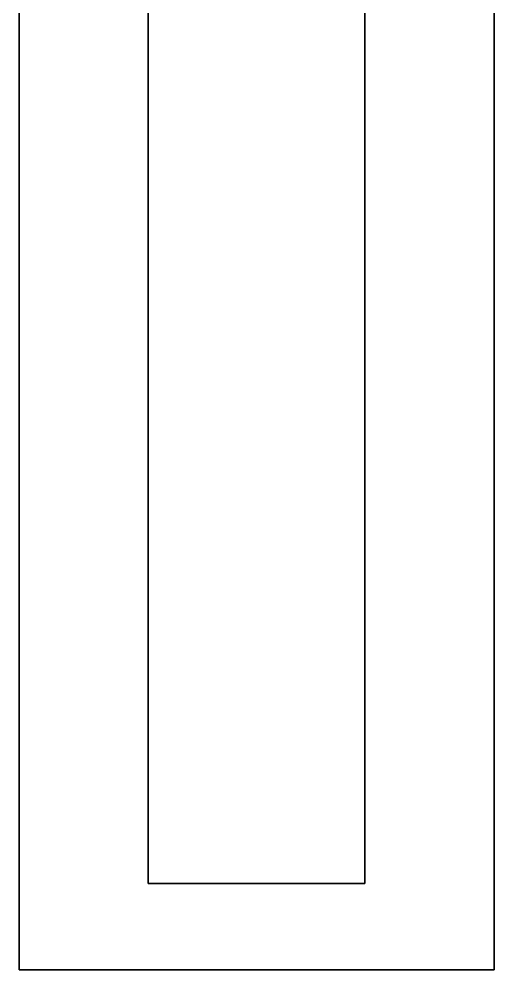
# Model space of a CAD drawing. Header units: metres. Extents: x 0 to 978, y 848 to 2000.
# Drawn here: x 0 to 288, y 848 to 1424 of the extents above; entities that cross this region are included whole.
import ezdxf

# ---------------------------------------------------------------- set-up
doc = ezdxf.new("R2010")
doc.units = ezdxf.units.M

msp = doc.modelspace()

# ---------------------------------------------------------------- linework, layer by layer
for p, q in [((0, 2000), (0, 848)), ((0, 848), (0, 2000)), ((0, 2000), (0, 848)), ((0, 848), (0, 2000)), ((288, 848), (288, 2000)), ((288, 2000), (288, 848)), ((288, 848), (288, 2000)), ((288, 2000), (288, 848)), ((78.32, 1947.64), (78.32, 900.36)), ((78.32, 900.36), (78.32, 1947.64)), ((78.32, 1947.64), (78.32, 900.36)), ((78.32, 1947.64), (78.32, 900.36)), ((78.32, 900.36), (78.32, 1947.64)), ((78.32, 1947.64), (78.32, 900.36)), ((78.32, 900.36), (78.32, 1947.64)), ((78.32, 900.36), (78.32, 1947.64)), ((209.68, 900.36), (209.68, 1947.64)), ((209.68, 1947.64), (209.68, 900.36)), ((209.68, 900.36), (209.68, 1947.64)), ((209.68, 900.36), (209.68, 1947.64)), ((209.68, 1947.64), (209.68, 900.36)), ((209.68, 900.36), (209.68, 1947.64)), ((209.68, 1947.64), (209.68, 900.36)), ((209.68, 1947.64), (209.68, 900.36)), ((78.32, 900.36), (78.32, 900.36)), ((78.32, 900.36), (209.68, 900.36)), ((78.32, 900.36), (209.68, 900.36)), ((209.68, 900.36), (78.32, 900.36)), ((78.32, 900.36), (209.68, 900.36)), ((209.68, 900.36), (78.32, 900.36)), ((209.68, 900.36), (78.32, 900.36)), ((78.32, 900.36), (78.32, 900.36)), ((78.32, 900.36), (209.68, 900.36)), ((78.32, 900.36), (78.32, 900.36)), ((209.68, 900.36), (78.32, 900.36)), ((209.68, 900.36), (209.68, 900.36)), ((209.68, 900.36), (209.68, 900.36)), ((209.68, 900.36), (209.68, 900.36)), ((209.68, 900.36), (209.68, 900.36)), ((0, 848), (288, 848)), ((288, 848), (0, 848)), ((0, 848), (288, 848)), ((288, 848), (0, 848))]:
    msp.add_line(p, q)

doc.saveas('drawing.dxf')
